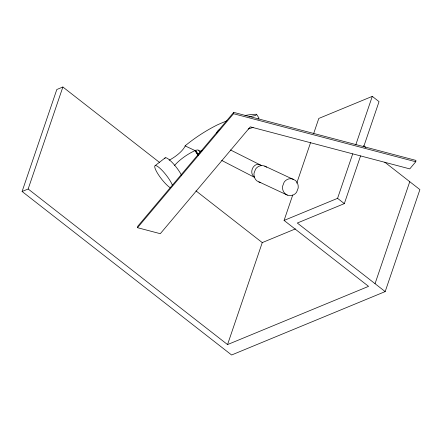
<?xml version="1.0" encoding="UTF-8"?>
<svg xmlns="http://www.w3.org/2000/svg" width="442" height="442" viewBox="0 0 442 442"><rect width="100%" height="100%" fill="white"/><g stroke="black" fill="none" stroke-linecap="round" stroke-linejoin="round"><path stroke-width="0.66" d="M137.517 227.691L137.694 226.343L233.713 112.373L415.939 160.407L415.762 161.755L409.762 168.883L250.31 126.848L160.297 233.696L137.517 227.691L233.536 113.721L233.713 112.373M384.761 162.186L419.9 189.607L385.181 291.593L231.619 354.992L22.1 191.491L56.819 89.511L62.874 87.008L159.579 162.468M22.1 191.491L28.155 188.994L62.874 87.008M28.155 188.994L227.542 344.578L262.261 242.597L295.438 228.895M227.542 344.578L368.567 286.355L284.079 220.431L292.759 194.933M296.764 183.165L310.566 142.633M313.682 133.484L318.798 118.445L372.286 96.367L379.043 101.638L363.689 146.75M284.079 220.431L337.566 198.347L352.699 153.893M355.816 144.744L372.286 96.367M385.181 291.593L297.317 223.028L344.329 203.624L360.573 155.899M375.043 283.681L409.762 181.701M185.358 145.656L184.684 146.976A19.017 6.895 -33.1 0 1 169.159 160.214M155.136 165.656L165.242 157.794M202.066 150.799L200.795 151.114L198.889 150.722A5.652 2.05 -33 0 0 195.088 150.6L185.076 145.877A63.957 23.183 -33 0 1 216.972 125.08A77.963 28.255 -33 0 1 226.862 120.898M264.846 166.148L262.863 165.634L260.802 165.695A8.066 7.387 -65.4 0 0 255.575 169.104L254.012 173.209L254.012 175.424A9.05 8.293 -65.4 0 0 257.017 180.955L287.355 195.11L289.339 195.624L291.4 195.563A8.066 7.387 -65.4 0 0 296.626 192.154L298.19 188.049L298.195 185.833A9.05 8.293 -65.4 0 0 295.184 180.303L264.846 166.148L266.625 167.203M293.405 179.248L291.422 178.734L289.361 178.8A8.066 7.387 -65.4 0 0 284.134 182.203L282.571 186.309L282.565 188.524A9.05 8.293 -65.4 0 0 285.576 194.055L287.355 195.11M258.797 182.01L260.786 182.524M233.536 113.721L415.762 161.755M261.382 165.617C254.365 160.523 248.028 172.562 254.393 177.104M230.47 149.954L260.415 164.982M221.707 160.435L254.625 177.424M363.562 145.645L365.733 147.341M337.566 198.347L344.329 203.624M195.977 190.872L262.261 242.597M245.061 115.495A77.963 28.255 -33 0 1 256.509 114.263L258.935 117.992A1.199 0.436 -33 0 1 257.907 119.158M198.889 150.722L200.276 152.855M198.69 154.888L195.519 150.214L195.071 150.595L198.215 155.468M248.227 129.014A63.449 22.995 -33 0 1 253.183 127.412M199.215 153.783A5.652 2.05 -33 0 0 197.513 154.33L195.121 150.573L193.751 151.208A25.398 9.21 -33.1 0 0 174.529 165.474M256.509 114.263A1.199 0.436 -33 0 1 256.073 115.03A1.199 0.436 -33 0 1 254.896 115.644A63.449 22.995 -33 0 0 249.211 116.915M216.829 132.915A4.602 1.669 -33 0 1 219.878 129.241M164.833 158.551A14.332 3.039 52.1 0 1 171.502 161.783A14.332 3.039 52.1 0 1 181.546 175.225M169.999 187.596A14.332 3.039 52.1 0 1 156.253 171.021A14.332 3.039 52.1 0 1 159.976 168.297A14.332 3.039 52.1 0 1 172.59 185.701"/></g></svg>
